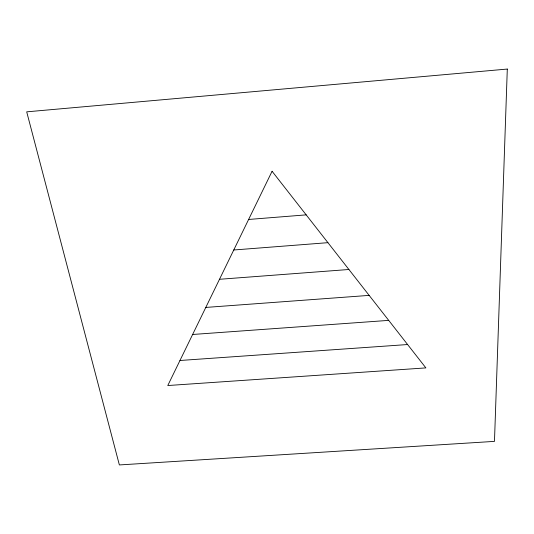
<?xml version="1.0" encoding="UTF-8"?>
<svg xmlns="http://www.w3.org/2000/svg" width="534" height="534" viewBox="0 0 534 534"><rect width="100%" height="100%" fill="white"/><g stroke="black" fill="none" stroke-linecap="round" stroke-linejoin="round"><path stroke-width="0.8" d="M248.617 219.461L306.182 214.862M233.758 249.992L327.929 242.67M219.494 279.289L348.909 269.49M205.797 307.43L369.161 295.382M192.627 334.478L388.712 320.38M179.965 360.49L407.609 344.537M507.3 69.06L494.477 441.378L119.369 464.94L26.7 111.84L507.3 69.06M272.08 171.267L167.776 385.535L425.878 367.899L272.08 171.267"/></g></svg>
